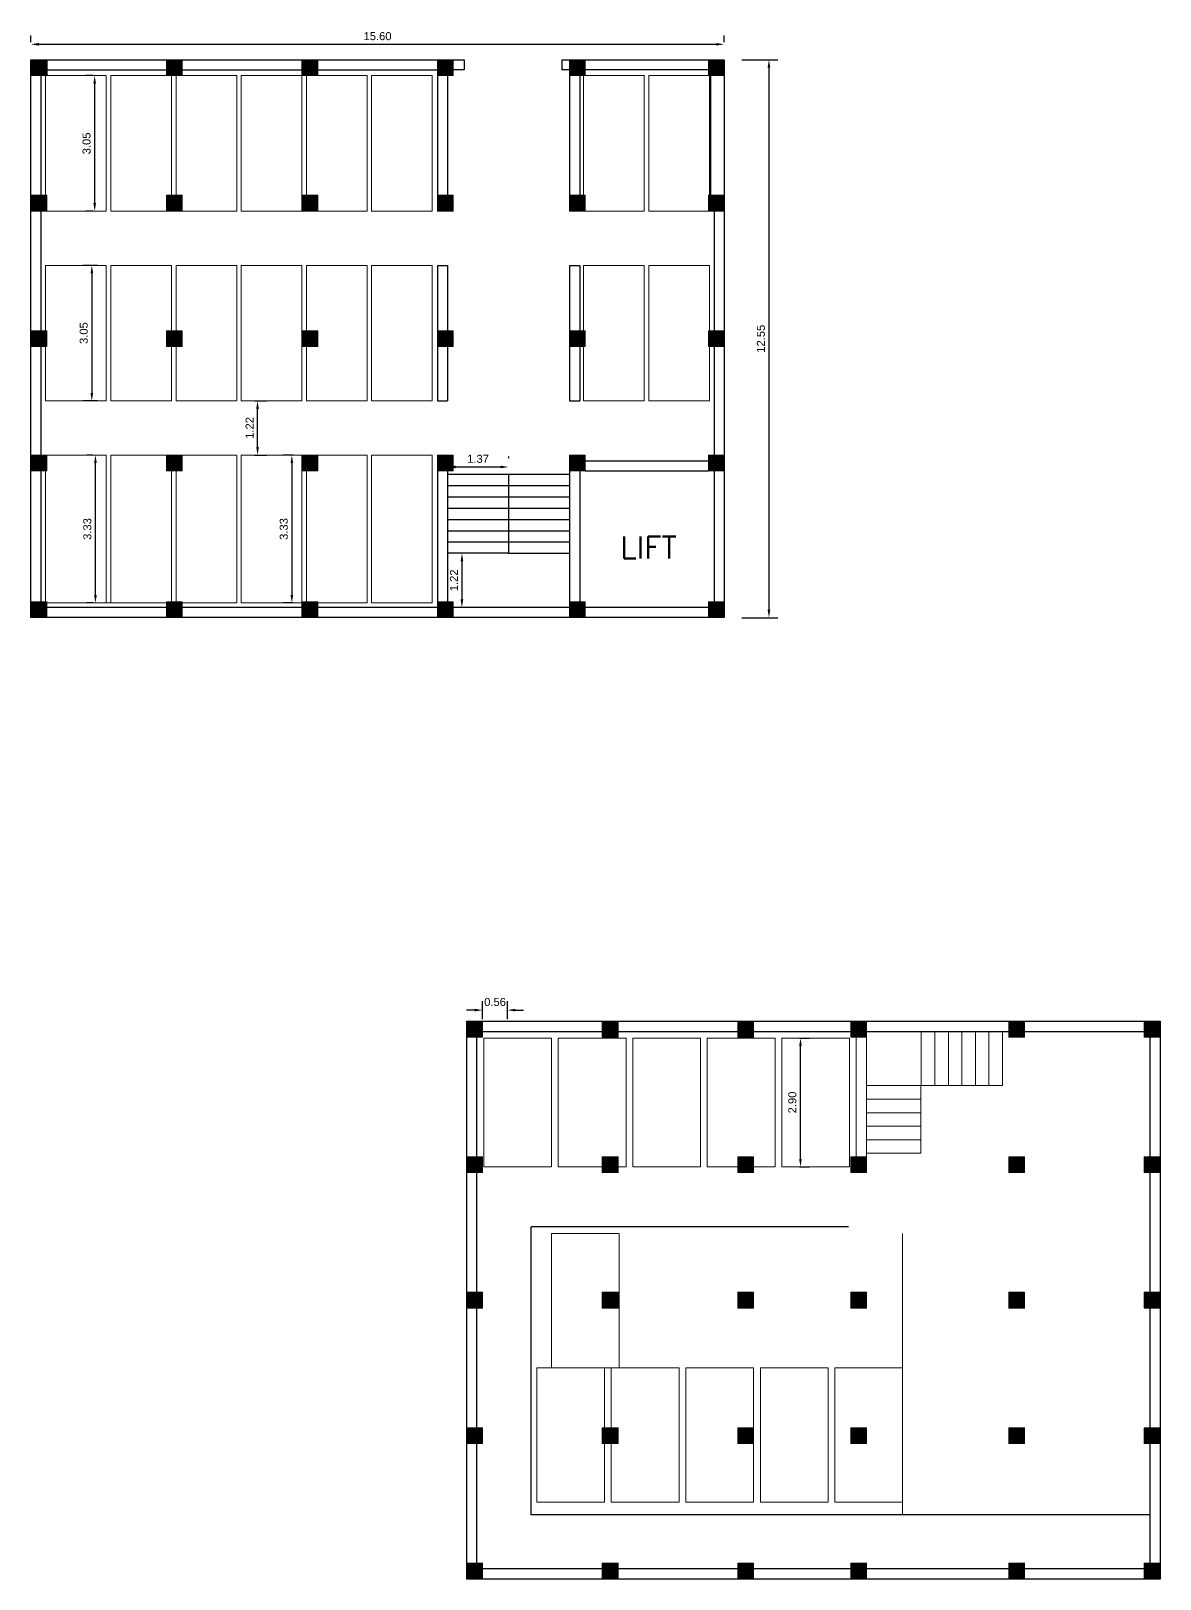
# Model space of a CAD drawing. Header units: metres. Extents: x 642627 to 642864, y 3061318 to 3061472.
# Drawn here: x 642729.77 to 642755.17, y 3061417.18 to 3061452.01 of the extents above; entities that cross this region are included whole.
import ezdxf

# ---------------------------------------------------------------- set-up
doc = ezdxf.new("R2010")
doc.units = ezdxf.units.M
doc.header["$MEASUREMENT"] = 0
doc.header["$PDMODE"] = 3
doc.header["$PDSIZE"] = 0.4
doc.linetypes.add('ACAD_ISO04W100', pattern=[30, 24, -3, 0, -3])
doc.layers.add('c_line', color=64, linetype='ACAD_ISO04W100', lineweight=9)
doc.layers.add('Frame', color=252, linetype='Continuous', lineweight=9)
doc.layers.add('Concrete Part', color=7, linetype='Continuous')
doc.styles.add('romans', font='romans.shx')
doc.styles.get("Standard").update_dxf_attribs({"font": 'arial.ttf'})
doc.dimstyles.get("Standard").update_dxf_attribs({"dimtxt": 0.18, "dimasz": 0.18, "dimexe": 0.18, "dimexo": 0.0625, "dimgap": 0.09, "dimtad": 1, "dimzin": 0, "dimdsep": 46, "dimtxsty": 'Standard', "dimcen": 0.09, "dimadec": 0, "dimazin": 0, "dimtfac": 1, "dimtix": 1, "dimtofl": 0, "dimtmove": 0, "dimatfit": 3, "dimfxl": 1, "dimtolj": 1, "dimtzin": 0, "dimarcsym": 0})

# ---------------------------------------------------------------- blocks, each defined once
blk = doc.blocks.new('*D10')
at = {"layer": 'c_line', "color": 0, "lineweight": -2, "transparency": 16777216}
for p, q in [((642734.796, 3061443.686), (642735.063, 3061443.686)), ((642734.863, 3061442.647), (642734.863, 3061443.506)), ((642734.796, 3061442.467), (642735.063, 3061442.467))]:
    blk.add_line(p, q, dxfattribs=at)
at = {"layer": 'c_line', "color": 0, "transparency": 16777216}
for points in [[(642734.833, 3061443.506), (642734.893, 3061443.506), (642734.863, 3061443.686)], [(642734.833, 3061442.647), (642734.893, 3061442.647), (642734.863, 3061442.467)]]:
    blk.add_solid(points, dxfattribs=at)
at = {"layer": 'Defpoints', "color": 0, "transparency": 16777216}
for p in [(642734.496, 3061443.686), (642734.863, 3061443.686), (642734.496, 3061442.467)]:
    blk.add_point(p, dxfattribs=at)
at = {"layer": 'c_line', "color": 0, "transparency": 16777216, "insert": (642734.683, 3061443.077), "char_height": 0.18, "attachment_point": 5, "rotation": 90}
blk.add_mtext('\\A1;1.22', dxfattribs=at)
blk = doc.blocks.new('*D11')
at = {"layer": 'c_line', "color": 0, "lineweight": -2, "transparency": 16777216}
for p, q in [((642735.663, 3061442.467), (642735.435, 3061442.467)), ((642735.635, 3061442.287), (642735.635, 3061439.32)), ((642735.663, 3061439.14), (642735.435, 3061439.14))]:
    blk.add_line(p, q, dxfattribs=at)
at = {"layer": 'c_line', "color": 0, "transparency": 16777216}
for points in [[(642735.605, 3061442.287), (642735.665, 3061442.287), (642735.635, 3061442.467)], [(642735.605, 3061439.32), (642735.665, 3061439.32), (642735.635, 3061439.14)]]:
    blk.add_solid(points, dxfattribs=at)
at = {"layer": 'Defpoints', "color": 0, "transparency": 16777216}
for p in [(642735.963, 3061442.467), (642735.635, 3061439.14), (642735.963, 3061439.14)]:
    blk.add_point(p, dxfattribs=at)
at = {"layer": 'c_line', "color": 0, "transparency": 16777216, "insert": (642735.453, 3061440.803), "char_height": 0.18, "attachment_point": 5, "rotation": 90}
blk.add_mtext('\\A1;3.33', dxfattribs=at)
blk = doc.blocks.new('*D19')
at = {"layer": 'c_line', "color": 0, "lineweight": -2, "transparency": 16777216}
for p, q in [((642731.161, 3061451.001), (642730.999, 3061451.001)), ((642731.199, 3061448.133), (642731.199, 3061450.821)), ((642731.161, 3061447.953), (642730.999, 3061447.953))]:
    blk.add_line(p, q, dxfattribs=at)
at = {"layer": 'c_line', "color": 0, "transparency": 16777216}
for points in [[(642731.169, 3061450.821), (642731.229, 3061450.821), (642731.199, 3061451.001)], [(642731.169, 3061448.133), (642731.229, 3061448.133), (642731.199, 3061447.953)]]:
    blk.add_solid(points, dxfattribs=at)
at = {"layer": 'Defpoints', "color": 0, "transparency": 16777216}
for p in [(642731.199, 3061451.001), (642731.461, 3061451.001), (642731.461, 3061447.953)]:
    blk.add_point(p, dxfattribs=at)
at = {"layer": 'c_line', "color": 0, "transparency": 16777216, "insert": (642731.017, 3061449.477), "char_height": 0.18, "attachment_point": 5, "rotation": 90}
blk.add_mtext('\\A1;3.05', dxfattribs=at)
blk = doc.blocks.new('*D20')
at = {"layer": 'c_line', "color": 0, "lineweight": -2, "transparency": 16777216}
for p, q in [((642731.262, 3061446.734), (642730.935, 3061446.734)), ((642731.135, 3061446.554), (642731.135, 3061443.866)), ((642731.262, 3061443.686), (642730.935, 3061443.686))]:
    blk.add_line(p, q, dxfattribs=at)
at = {"layer": 'c_line', "color": 0, "transparency": 16777216}
for points in [[(642731.105, 3061446.554), (642731.165, 3061446.554), (642731.135, 3061446.734)], [(642731.105, 3061443.866), (642731.165, 3061443.866), (642731.135, 3061443.686)]]:
    blk.add_solid(points, dxfattribs=at)
at = {"layer": 'Defpoints', "color": 0, "transparency": 16777216}
for p in [(642731.562, 3061446.734), (642731.135, 3061443.686), (642731.562, 3061443.686)]:
    blk.add_point(p, dxfattribs=at)
at = {"layer": 'c_line', "color": 0, "transparency": 16777216, "insert": (642730.953, 3061445.21), "char_height": 0.18, "attachment_point": 5, "rotation": 90}
blk.add_mtext('\\A1;3.05', dxfattribs=at)
blk = doc.blocks.new('*D21')
at = {"layer": 'c_line', "color": 0, "lineweight": -2, "transparency": 16777216}
for p, q in [((642731.161, 3061442.467), (642731.016, 3061442.467)), ((642731.216, 3061439.32), (642731.216, 3061442.287)), ((642731.161, 3061439.14), (642731.016, 3061439.14))]:
    blk.add_line(p, q, dxfattribs=at)
at = {"layer": 'c_line', "color": 0, "transparency": 16777216}
for points in [[(642731.186, 3061442.287), (642731.246, 3061442.287), (642731.216, 3061442.467)], [(642731.186, 3061439.32), (642731.246, 3061439.32), (642731.216, 3061439.14)]]:
    blk.add_solid(points, dxfattribs=at)
at = {"layer": 'Defpoints', "color": 0, "transparency": 16777216}
for p in [(642731.216, 3061442.467), (642731.461, 3061442.467), (642731.461, 3061439.14)]:
    blk.add_point(p, dxfattribs=at)
at = {"layer": 'c_line', "color": 0, "transparency": 16777216, "insert": (642731.034, 3061440.803), "char_height": 0.18, "attachment_point": 5, "rotation": 90}
blk.add_mtext('\\A1;3.33', dxfattribs=at)
blk = doc.blocks.new('*D57')
at = {"layer": 'c_line', "color": 0, "lineweight": -2, "transparency": 16777216}
for p, q in [((642739.138, 3061442.435), (642739.138, 3061442.399)), ((642739.318, 3061442.199), (642740.33, 3061442.199)), ((642740.51, 3061442.435), (642740.51, 3061442.399))]:
    blk.add_line(p, q, dxfattribs=at)
at = {"layer": 'c_line', "color": 0, "transparency": 16777216}
for points in [[(642739.318, 3061442.229), (642739.318, 3061442.169), (642739.138, 3061442.199)], [(642740.33, 3061442.229), (642740.33, 3061442.169), (642740.51, 3061442.199)]]:
    blk.add_solid(points, dxfattribs=at)
at = {"layer": 'Defpoints', "color": 0, "transparency": 16777216}
for p in [(642740.51, 3061442.199), (642739.138, 3061442.035), (642740.51, 3061442.035)]:
    blk.add_point(p, dxfattribs=at)
at = {"layer": 'c_line', "color": 0, "transparency": 16777216, "insert": (642739.824, 3061442.381), "char_height": 0.18, "attachment_point": 5}
blk.add_mtext('\\A1;1.37', dxfattribs=at)
blk = doc.blocks.new('*D58')
at = {"layer": 'c_line', "color": 0, "lineweight": -2, "transparency": 16777216}
for p, q in [((642740.11, 3061440.257), (642739.261, 3061440.257)), ((642739.461, 3061440.077), (642739.461, 3061439.218)), ((642740.11, 3061439.038), (642739.261, 3061439.038))]:
    blk.add_line(p, q, dxfattribs=at)
at = {"layer": 'c_line', "color": 0, "transparency": 16777216}
for points in [[(642739.431, 3061440.077), (642739.491, 3061440.077), (642739.461, 3061440.257)], [(642739.431, 3061439.218), (642739.491, 3061439.218), (642739.461, 3061439.038)]]:
    blk.add_solid(points, dxfattribs=at)
at = {"layer": 'Defpoints', "color": 0, "transparency": 16777216}
for p in [(642740.51, 3061440.257), (642739.461, 3061439.038), (642740.51, 3061439.038)]:
    blk.add_point(p, dxfattribs=at)
at = {"layer": 'c_line', "color": 0, "transparency": 16777216, "insert": (642739.281, 3061439.648), "char_height": 0.18, "attachment_point": 5, "rotation": 90}
blk.add_mtext('\\A1;1.22', dxfattribs=at)
blk = doc.blocks.new('*D106')
at = {"layer": 'c_line', "color": 0, "lineweight": -2, "transparency": 16777216}
for p, q in [((642739.747, 3061429.982), (642739.567, 3061429.982)), ((642739.927, 3061429.777), (642739.927, 3061430.182)), ((642740.485, 3061429.777), (642740.485, 3061430.182)), ((642740.665, 3061429.982), (642740.845, 3061429.982))]:
    blk.add_line(p, q, dxfattribs=at)
at = {"layer": 'c_line', "color": 0, "transparency": 16777216}
for points in [[(642739.747, 3061430.012), (642739.747, 3061429.952), (642739.927, 3061429.982)], [(642740.665, 3061430.012), (642740.665, 3061429.952), (642740.485, 3061429.982)]]:
    blk.add_solid(points, dxfattribs=at)
at = {"layer": 'Defpoints', "color": 0, "transparency": 16777216}
for p in [(642739.927, 3061429.982), (642739.927, 3061429.377, 788.92), (642740.485, 3061429.377, 788.92)]:
    blk.add_point(p, dxfattribs=at)
at = {"layer": 'c_line', "color": 0, "transparency": 16777216, "insert": (642740.206, 3061430.164), "char_height": 0.18, "attachment_point": 5}
blk.add_mtext('\\A1;0.56', dxfattribs=at)
blk = doc.blocks.new('*D107')
at = {"layer": 'c_line', "color": 0, "lineweight": -2, "transparency": 16777216}
for p, q in [((642747.058, 3061429.351), (642747.277, 3061429.351)), ((642747.077, 3061426.636), (642747.077, 3061429.171)), ((642747.058, 3061426.456), (642747.277, 3061426.456))]:
    blk.add_line(p, q, dxfattribs=at)
at = {"layer": 'c_line', "color": 0, "transparency": 16777216}
for points in [[(642747.047, 3061429.171), (642747.107, 3061429.171), (642747.077, 3061429.351)], [(642747.047, 3061426.636), (642747.107, 3061426.636), (642747.077, 3061426.456)]]:
    blk.add_solid(points, dxfattribs=at)
at = {"layer": 'Defpoints', "color": 0, "transparency": 16777216}
for p in [(642746.658, 3061429.351, 788.92), (642747.077, 3061429.351), (642746.658, 3061426.456, 788.92)]:
    blk.add_point(p, dxfattribs=at)
at = {"layer": 'c_line', "color": 0, "transparency": 16777216, "insert": (642746.895, 3061427.904), "char_height": 0.18, "attachment_point": 5, "rotation": 90}
blk.add_mtext('\\A1;2.90', dxfattribs=at)
blk = doc.blocks.new('*D113')
at = {"layer": 'c_line', "color": 0, "lineweight": -2, "transparency": 16777216}
for p, q in [((642729.765, 3061451.757), (642729.765, 3061451.906)), ((642745.361, 3061451.757), (642745.361, 3061451.906)), ((642729.945, 3061451.706), (642745.181, 3061451.706))]:
    blk.add_line(p, q, dxfattribs=at)
at = {"layer": 'c_line', "color": 0, "transparency": 16777216}
for points in [[(642729.945, 3061451.736), (642729.945, 3061451.676), (642729.765, 3061451.706)], [(642745.181, 3061451.736), (642745.181, 3061451.676), (642745.361, 3061451.706)]]:
    blk.add_solid(points, dxfattribs=at)
at = {"layer": 'Defpoints', "color": 0, "transparency": 16777216}
for p in [(642745.361, 3061451.706), (642729.765, 3061451.357), (642745.361, 3061451.357)]:
    blk.add_point(p, dxfattribs=at)
at = {"layer": 'c_line', "color": 0, "transparency": 16777216, "insert": (642737.563, 3061451.888), "char_height": 0.18, "attachment_point": 5}
blk.add_mtext('\\A1;15.60', dxfattribs=at)
blk = doc.blocks.new('*D114')
at = {"layer": 'c_line', "color": 0, "lineweight": -2, "transparency": 16777216}
for p, q in [((642745.761, 3061451.357), (642746.568, 3061451.357)), ((642746.368, 3061451.177), (642746.368, 3061438.989)), ((642745.761, 3061438.809), (642746.568, 3061438.809))]:
    blk.add_line(p, q, dxfattribs=at)
at = {"layer": 'c_line', "color": 0, "transparency": 16777216}
for points in [[(642746.338, 3061451.177), (642746.398, 3061451.177), (642746.368, 3061451.357)], [(642746.338, 3061438.989), (642746.398, 3061438.989), (642746.368, 3061438.809)]]:
    blk.add_solid(points, dxfattribs=at)
at = {"layer": 'Defpoints', "color": 0, "transparency": 16777216}
for p in [(642745.361, 3061451.357), (642745.361, 3061438.809), (642746.368, 3061438.809)]:
    blk.add_point(p, dxfattribs=at)
at = {"layer": 'c_line', "color": 0, "transparency": 16777216, "insert": (642746.187, 3061445.083), "char_height": 0.18, "attachment_point": 5, "rotation": 90}
blk.add_mtext('\\A1;12.55', dxfattribs=at)

msp = doc.modelspace()

# ---------------------------------------------------------------- hatches: boundary and pattern name
at = {"layer": 'c_line', "true_color": 0x9898cc}
h = msp.add_hatch(color=253, dxfattribs=at)
h.dxf.hatch_style = 1
h.paths.add_polyline_path([(642729.7654, 3061451.357), (642730.121, 3061451.357), (642730.121, 3061451.0014), (642729.7654, 3061451.0014)])
h = msp.add_hatch(color=253, dxfattribs=at)
h.dxf.hatch_style = 1
h.paths.add_polyline_path([(642732.8134, 3061451.357), (642733.169, 3061451.357), (642733.169, 3061451.0014), (642732.8134, 3061451.0014)])
h = msp.add_hatch(color=253, dxfattribs=at)
h.dxf.hatch_style = 1
h.paths.add_polyline_path([(642735.8614, 3061451.357), (642736.217, 3061451.357), (642736.217, 3061451.0014), (642735.8614, 3061451.0014)])
h = msp.add_hatch(color=253, dxfattribs=at)
h.dxf.hatch_style = 1
h.paths.add_polyline_path([(642738.9094, 3061451.357), (642739.265, 3061451.357), (642739.265, 3061451.0014), (642738.9094, 3061451.0014)])
h = msp.add_hatch(color=253, dxfattribs=at)
h.dxf.hatch_style = 1
h.paths.add_polyline_path([(642741.8812, 3061451.357), (642742.2368, 3061451.357), (642742.2368, 3061451.0014), (642741.8812, 3061451.0014)])
h = msp.add_hatch(color=253, dxfattribs=at)
h.dxf.hatch_style = 1
h.paths.add_polyline_path([(642745.0054, 3061451.357), (642745.361, 3061451.357), (642745.361, 3061451.0014), (642745.0054, 3061451.0014)])
h = msp.add_hatch(color=253, dxfattribs=at)
h.dxf.hatch_style = 1
h.paths.add_polyline_path([(642729.7654, 3061448.309), (642730.121, 3061448.309), (642730.121, 3061447.9534), (642729.7654, 3061447.9534)])
h = msp.add_hatch(color=253, dxfattribs=at)
h.dxf.hatch_style = 1
h.paths.add_polyline_path([(642732.8134, 3061448.309), (642733.169, 3061448.309), (642733.169, 3061447.9534), (642732.8134, 3061447.9534)])
h = msp.add_hatch(color=253, dxfattribs=at)
h.dxf.hatch_style = 1
h.paths.add_polyline_path([(642735.8614, 3061448.309), (642736.217, 3061448.309), (642736.217, 3061447.9534), (642735.8614, 3061447.9534)])
h = msp.add_hatch(color=253, dxfattribs=at)
h.dxf.hatch_style = 1
h.paths.add_polyline_path([(642738.9094, 3061448.309), (642739.265, 3061448.309), (642739.265, 3061447.9534), (642738.9094, 3061447.9534)])
h = msp.add_hatch(color=253, dxfattribs=at)
h.dxf.hatch_style = 1
h.paths.add_polyline_path([(642741.8812, 3061448.309), (642742.2368, 3061448.309), (642742.2368, 3061447.9534), (642741.8812, 3061447.9534)])
h = msp.add_hatch(color=253, dxfattribs=at)
h.dxf.hatch_style = 1
h.paths.add_polyline_path([(642745.0054, 3061448.309), (642745.361, 3061448.309), (642745.361, 3061447.9534), (642745.0054, 3061447.9534)])
h = msp.add_hatch(color=253, dxfattribs=at)
h.dxf.hatch_style = 1
h.paths.add_polyline_path([(642729.7654, 3061445.261), (642730.121, 3061445.261), (642730.121, 3061444.9054), (642729.7654, 3061444.9054)])
h = msp.add_hatch(color=253, dxfattribs=at)
h.dxf.hatch_style = 1
h.paths.add_polyline_path([(642732.8134, 3061445.261), (642733.169, 3061445.261), (642733.169, 3061444.9054), (642732.8134, 3061444.9054)])
h = msp.add_hatch(color=253, dxfattribs=at)
h.dxf.hatch_style = 1
h.paths.add_polyline_path([(642735.8614, 3061445.261), (642736.217, 3061445.261), (642736.217, 3061444.9054), (642735.8614, 3061444.9054)])
h = msp.add_hatch(color=253, dxfattribs=at)
h.dxf.hatch_style = 1
h.paths.add_polyline_path([(642738.9094, 3061445.261), (642739.265, 3061445.261), (642739.265, 3061444.9054), (642738.9094, 3061444.9054)])
h = msp.add_hatch(color=253, dxfattribs=at)
h.dxf.hatch_style = 1
h.paths.add_polyline_path([(642741.8812, 3061445.261), (642742.2368, 3061445.261), (642742.2368, 3061444.9054), (642741.8812, 3061444.9054)])
h = msp.add_hatch(color=253, dxfattribs=at)
h.dxf.hatch_style = 1
h.paths.add_polyline_path([(642745.0054, 3061445.261), (642745.361, 3061445.261), (642745.361, 3061444.9054), (642745.0054, 3061444.9054)])
h = msp.add_hatch(color=253, dxfattribs=at)
h.dxf.hatch_style = 1
h.paths.add_polyline_path([(642729.7654, 3061442.467), (642730.121, 3061442.467), (642730.121, 3061442.1114), (642729.7654, 3061442.1114)])
h = msp.add_hatch(color=253, dxfattribs=at)
h.dxf.hatch_style = 1
h.paths.add_polyline_path([(642732.8134, 3061442.467), (642733.169, 3061442.467), (642733.169, 3061442.1114), (642732.8134, 3061442.1114)])
h = msp.add_hatch(color=253, dxfattribs=at)
h.dxf.hatch_style = 1
h.paths.add_polyline_path([(642735.8614, 3061442.467), (642736.217, 3061442.467), (642736.217, 3061442.1114), (642735.8614, 3061442.1114)])
h = msp.add_hatch(color=253, dxfattribs=at)
h.dxf.hatch_style = 1
h.paths.add_polyline_path([(642738.9094, 3061442.467), (642739.265, 3061442.467), (642739.265, 3061442.1114), (642738.9094, 3061442.1114)])
h = msp.add_hatch(color=253, dxfattribs=at)
h.dxf.hatch_style = 1
h.paths.add_polyline_path([(642741.8812, 3061442.467), (642742.2368, 3061442.467), (642742.2368, 3061442.1114), (642741.8812, 3061442.1114)])
h = msp.add_hatch(color=253, dxfattribs=at)
h.dxf.hatch_style = 1
h.paths.add_polyline_path([(642745.0054, 3061442.467), (642745.361, 3061442.467), (642745.361, 3061442.1114), (642745.0054, 3061442.1114)])
h = msp.add_hatch(color=253, dxfattribs=at)
h.dxf.hatch_style = 1
h.paths.add_polyline_path([(642729.7654, 3061439.165), (642730.121, 3061439.165), (642730.121, 3061438.8094), (642729.7654, 3061438.8094)])
h = msp.add_hatch(color=253, dxfattribs=at)
h.dxf.hatch_style = 1
h.paths.add_polyline_path([(642732.8134, 3061439.165), (642733.169, 3061439.165), (642733.169, 3061438.8094), (642732.8134, 3061438.8094)])
h = msp.add_hatch(color=253, dxfattribs=at)
h.dxf.hatch_style = 1
h.paths.add_polyline_path([(642735.8614, 3061439.165), (642736.217, 3061439.165), (642736.217, 3061438.8094), (642735.8614, 3061438.8094)])
h = msp.add_hatch(color=253, dxfattribs=at)
h.dxf.hatch_style = 1
h.paths.add_polyline_path([(642738.9094, 3061439.165), (642739.265, 3061439.165), (642739.265, 3061438.8094), (642738.9094, 3061438.8094)])
h = msp.add_hatch(color=253, dxfattribs=at)
h.dxf.hatch_style = 1
h.paths.add_polyline_path([(642741.8812, 3061439.165), (642742.2368, 3061439.165), (642742.2368, 3061438.8094), (642741.8812, 3061438.8094)])
h = msp.add_hatch(color=253, dxfattribs=at)
h.dxf.hatch_style = 1
h.paths.add_polyline_path([(642745.0054, 3061439.165), (642745.361, 3061439.165), (642745.361, 3061438.8094), (642745.0054, 3061438.8094)])
h = msp.add_hatch(color=253, dxfattribs=at)
h.dxf.hatch_style = 1
h.paths.add_polyline_path([(642739.5709, 3061429.7324), (642739.9265, 3061429.7324), (642739.9265, 3061429.3768), (642739.5709, 3061429.3768)])
h = msp.add_hatch(color=253, dxfattribs=at)
h.dxf.hatch_style = 1
h.paths.add_polyline_path([(642742.6189, 3061429.7324), (642742.9745, 3061429.7324), (642742.9745, 3061429.3768), (642742.6189, 3061429.3768)])
h = msp.add_hatch(color=253, dxfattribs=at)
h.dxf.hatch_style = 1
h.paths.add_polyline_path([(642745.6669, 3061429.7324), (642746.0225, 3061429.7324), (642746.0225, 3061429.3768), (642745.6669, 3061429.3768)])
h = msp.add_hatch(color=253, dxfattribs=at)
h.dxf.hatch_style = 1
h.paths.add_polyline_path([(642748.2069, 3061429.7324), (642748.5625, 3061429.7324), (642748.5625, 3061429.3768), (642748.2069, 3061429.3768)])
h = msp.add_hatch(color=253, dxfattribs=at)
h.dxf.hatch_style = 1
h.paths.add_polyline_path([(642751.7629, 3061429.7324), (642752.1185, 3061429.7324), (642752.1185, 3061429.3768), (642751.7629, 3061429.3768)])
h = msp.add_hatch(color=253, dxfattribs=at)
h.dxf.hatch_style = 1
h.paths.add_polyline_path([(642754.8109, 3061429.7324), (642755.1665, 3061429.7324), (642755.1665, 3061429.3768), (642754.8109, 3061429.3768)])
h = msp.add_hatch(color=253, dxfattribs=at)
h.dxf.hatch_style = 1
h.paths.add_polyline_path([(642739.5709, 3061426.6844), (642739.9265, 3061426.6844), (642739.9265, 3061426.3288), (642739.5709, 3061426.3288)])
h = msp.add_hatch(color=253, dxfattribs=at)
h.dxf.hatch_style = 1
h.paths.add_polyline_path([(642742.6189, 3061426.6844), (642742.9745, 3061426.6844), (642742.9745, 3061426.3288), (642742.6189, 3061426.3288)])
h = msp.add_hatch(color=253, dxfattribs=at)
h.dxf.hatch_style = 1
h.paths.add_polyline_path([(642745.6669, 3061426.6844), (642746.0225, 3061426.6844), (642746.0225, 3061426.3288), (642745.6669, 3061426.3288)])
h = msp.add_hatch(color=253, dxfattribs=at)
h.dxf.hatch_style = 1
h.paths.add_polyline_path([(642748.2069, 3061426.6844), (642748.5625, 3061426.6844), (642748.5625, 3061426.3288), (642748.2069, 3061426.3288)])
h = msp.add_hatch(color=253, dxfattribs=at)
h.dxf.hatch_style = 1
h.paths.add_polyline_path([(642751.7629, 3061426.6844), (642752.1185, 3061426.6844), (642752.1185, 3061426.3288), (642751.7629, 3061426.3288)])
h = msp.add_hatch(color=253, dxfattribs=at)
h.dxf.hatch_style = 1
h.paths.add_polyline_path([(642754.8109, 3061426.6844), (642755.1665, 3061426.6844), (642755.1665, 3061426.3288), (642754.8109, 3061426.3288)])
h = msp.add_hatch(color=253, dxfattribs=at)
h.dxf.hatch_style = 1
h.paths.add_polyline_path([(642739.5709, 3061423.6364), (642739.9265, 3061423.6364), (642739.9265, 3061423.2808), (642739.5709, 3061423.2808)])
h = msp.add_hatch(color=253, dxfattribs=at)
h.dxf.hatch_style = 1
h.paths.add_polyline_path([(642742.6189, 3061423.6364), (642742.9745, 3061423.6364), (642742.9745, 3061423.2808), (642742.6189, 3061423.2808)])
h = msp.add_hatch(color=253, dxfattribs=at)
h.dxf.hatch_style = 1
h.paths.add_polyline_path([(642745.6669, 3061423.6364), (642746.0225, 3061423.6364), (642746.0225, 3061423.2808), (642745.6669, 3061423.2808)])
h = msp.add_hatch(color=253, dxfattribs=at)
h.dxf.hatch_style = 1
h.paths.add_polyline_path([(642748.2069, 3061423.6364), (642748.5625, 3061423.6364), (642748.5625, 3061423.2808), (642748.2069, 3061423.2808)])
h = msp.add_hatch(color=253, dxfattribs=at)
h.dxf.hatch_style = 1
h.paths.add_polyline_path([(642751.7629, 3061423.6364), (642752.1185, 3061423.6364), (642752.1185, 3061423.2808), (642751.7629, 3061423.2808)])
h = msp.add_hatch(color=253, dxfattribs=at)
h.dxf.hatch_style = 1
h.paths.add_polyline_path([(642754.8109, 3061423.6364), (642755.1665, 3061423.6364), (642755.1665, 3061423.2808), (642754.8109, 3061423.2808)])
h = msp.add_hatch(color=253, dxfattribs=at)
h.dxf.hatch_style = 1
h.paths.add_polyline_path([(642739.5709, 3061420.5884), (642739.9265, 3061420.5884), (642739.9265, 3061420.2328), (642739.5709, 3061420.2328)])
h = msp.add_hatch(color=253, dxfattribs=at)
h.dxf.hatch_style = 1
h.paths.add_polyline_path([(642742.6189, 3061420.5884), (642742.9745, 3061420.5884), (642742.9745, 3061420.2328), (642742.6189, 3061420.2328)])
h = msp.add_hatch(color=253, dxfattribs=at)
h.dxf.hatch_style = 1
h.paths.add_polyline_path([(642745.6669, 3061420.5884), (642746.0225, 3061420.5884), (642746.0225, 3061420.2328), (642745.6669, 3061420.2328)])
h = msp.add_hatch(color=253, dxfattribs=at)
h.dxf.hatch_style = 1
h.paths.add_polyline_path([(642748.2069, 3061420.5884), (642748.5625, 3061420.5884), (642748.5625, 3061420.2328), (642748.2069, 3061420.2328)])
h = msp.add_hatch(color=253, dxfattribs=at)
h.dxf.hatch_style = 1
h.paths.add_polyline_path([(642751.7629, 3061420.5884), (642752.1185, 3061420.5884), (642752.1185, 3061420.2328), (642751.7629, 3061420.2328)])
h = msp.add_hatch(color=253, dxfattribs=at)
h.dxf.hatch_style = 1
h.paths.add_polyline_path([(642754.8109, 3061420.5884), (642755.1665, 3061420.5884), (642755.1665, 3061420.2328), (642754.8109, 3061420.2328)])
h = msp.add_hatch(color=253, dxfattribs=at)
h.dxf.hatch_style = 1
h.paths.add_polyline_path([(642739.5709, 3061417.5404), (642739.9265, 3061417.5404), (642739.9265, 3061417.1848), (642739.5709, 3061417.1848)])
h = msp.add_hatch(color=253, dxfattribs=at)
h.dxf.hatch_style = 1
h.paths.add_polyline_path([(642742.6189, 3061417.5404), (642742.9745, 3061417.5404), (642742.9745, 3061417.1848), (642742.6189, 3061417.1848)])
h = msp.add_hatch(color=253, dxfattribs=at)
h.dxf.hatch_style = 1
h.paths.add_polyline_path([(642745.6669, 3061417.5404), (642746.0225, 3061417.5404), (642746.0225, 3061417.1848), (642745.6669, 3061417.1848)])
h = msp.add_hatch(color=253, dxfattribs=at)
h.dxf.hatch_style = 1
h.paths.add_polyline_path([(642748.2069, 3061417.5404), (642748.5625, 3061417.5404), (642748.5625, 3061417.1848), (642748.2069, 3061417.1848)])
h = msp.add_hatch(color=253, dxfattribs=at)
h.dxf.hatch_style = 1
h.paths.add_polyline_path([(642751.7629, 3061417.5404), (642752.1185, 3061417.5404), (642752.1185, 3061417.1848), (642751.7629, 3061417.1848)])
h = msp.add_hatch(color=253, dxfattribs=at)
h.dxf.hatch_style = 1
h.paths.add_polyline_path([(642754.8109, 3061417.5404), (642755.1665, 3061417.5404), (642755.1665, 3061417.1848), (642754.8109, 3061417.1848)])

# ---------------------------------------------------------------- linework, layer by layer
at = {"layer": 'c_line'}
for p, q in [((642748.3339, 3061429.3768, 788.9197), (642748.3339, 3061426.6844, 788.9197)), ((642748.5625, 3061429.3768, 788.9197), (642748.5625, 3061426.6844, 788.9197)), ((642749.7944, 3061429.5038, 788.9197), (642749.7944, 3061428.2846, 788.9197)), ((642750.0992, 3061429.5038, 788.9197), (642750.0992, 3061428.2846, 788.9197)), ((642750.404, 3061429.5038, 788.9197), (642750.404, 3061428.2846, 788.9197)), ((642750.7088, 3061429.5038, 788.9197), (642750.7088, 3061428.2846, 788.9197)), ((642751.0136, 3061429.5038, 788.9197), (642751.0136, 3061428.2846, 788.9197)), ((642751.3184, 3061429.5038, 788.9197), (642751.3184, 3061428.2846, 788.9197)), ((642751.6232, 3061429.5038, 788.9197), (642751.6232, 3061428.2846, 788.9197)), ((642749.7817, 3061428.2846, 788.9197), (642748.5625, 3061428.2846, 788.9197)), ((642751.6232, 3061428.2846, 788.9197), (642749.7817, 3061428.2846, 788.9197)), ((642749.7817, 3061426.7606, 788.9197), (642749.7817, 3061428.2846, 788.9197)), ((642749.7817, 3061427.9798, 788.9197), (642748.5625, 3061427.9798, 788.9197)), ((642749.7817, 3061427.675, 788.9197), (642748.5625, 3061427.675, 788.9197)), ((642749.7817, 3061427.3702, 788.9197), (642748.5625, 3061427.3702, 788.9197)), ((642749.7817, 3061427.0654, 788.9197), (642748.5625, 3061427.0654, 788.9197)), ((642739.9265, 3061426.6844, 788.9197), (642739.9265, 3061426.3288, 788.9197)), ((642749.7817, 3061426.7606, 788.9197), (642748.5625, 3061426.7606, 788.9197)), ((642749.3753, 3061424.9572, 788.9197), (642749.3753, 3061418.6326, 788.9197)), ((642748.5625, 3061418.912, 788.9197), (642748.844, 3061418.912, 788.9197))]:
    msp.add_line(p, q, dxfattribs=at)
for points in [[(642732.8134, 3061451.357), (642733.169, 3061451.357), (642733.169, 3061451.0014), (642732.8134, 3061451.0014)], [(642735.8614, 3061451.357), (642736.217, 3061451.357), (642736.217, 3061451.0014), (642735.8614, 3061451.0014)], [(642738.9094, 3061451.357), (642739.265, 3061451.357), (642739.265, 3061451.0014), (642738.9094, 3061451.0014)], [(642741.8812, 3061451.357), (642742.2368, 3061451.357), (642742.2368, 3061451.0014), (642741.8812, 3061451.0014)], [(642745.0054, 3061451.357), (642745.361, 3061451.357), (642745.361, 3061451.0014), (642745.0054, 3061451.0014)], [(642729.7654, 3061448.309), (642730.121, 3061448.309), (642730.121, 3061447.9534), (642729.7654, 3061447.9534)], [(642732.8134, 3061448.309), (642733.169, 3061448.309), (642733.169, 3061447.9534), (642732.8134, 3061447.9534)], [(642735.8614, 3061448.309), (642736.217, 3061448.309), (642736.217, 3061447.9534), (642735.8614, 3061447.9534)], [(642738.9094, 3061448.309), (642739.265, 3061448.309), (642739.265, 3061447.9534), (642738.9094, 3061447.9534)], [(642741.8812, 3061448.309), (642742.2368, 3061448.309), (642742.2368, 3061447.9534), (642741.8812, 3061447.9534)], [(642745.0054, 3061448.309), (642745.361, 3061448.309), (642745.361, 3061447.9534), (642745.0054, 3061447.9534)], [(642729.7654, 3061445.261), (642730.121, 3061445.261), (642730.121, 3061444.9054), (642729.7654, 3061444.9054)], [(642732.8134, 3061445.261), (642733.169, 3061445.261), (642733.169, 3061444.9054), (642732.8134, 3061444.9054)], [(642735.8614, 3061445.261), (642736.217, 3061445.261), (642736.217, 3061444.9054), (642735.8614, 3061444.9054)], [(642738.9094, 3061445.261), (642739.265, 3061445.261), (642739.265, 3061444.9054), (642738.9094, 3061444.9054)], [(642741.8812, 3061445.261), (642742.2368, 3061445.261), (642742.2368, 3061444.9054), (642741.8812, 3061444.9054)], [(642745.0054, 3061445.261), (642745.361, 3061445.261), (642745.361, 3061444.9054), (642745.0054, 3061444.9054)], [(642729.7654, 3061442.467), (642730.121, 3061442.467), (642730.121, 3061442.1114), (642729.7654, 3061442.1114)], [(642732.8134, 3061442.467), (642733.169, 3061442.467), (642733.169, 3061442.1114), (642732.8134, 3061442.1114)], [(642735.8614, 3061442.467), (642736.217, 3061442.467), (642736.217, 3061442.1114), (642735.8614, 3061442.1114)], [(642738.9094, 3061442.467), (642739.265, 3061442.467), (642739.265, 3061442.1114), (642738.9094, 3061442.1114)], [(642741.8812, 3061442.467), (642742.2368, 3061442.467), (642742.2368, 3061442.1114), (642741.8812, 3061442.1114)], [(642745.0054, 3061442.467), (642745.361, 3061442.467), (642745.361, 3061442.1114), (642745.0054, 3061442.1114)], [(642729.7654, 3061439.165), (642730.121, 3061439.165), (642730.121, 3061438.8094), (642729.7654, 3061438.8094)], [(642732.8134, 3061439.165), (642733.169, 3061439.165), (642733.169, 3061438.8094), (642732.8134, 3061438.8094)], [(642735.8614, 3061439.165), (642736.217, 3061439.165), (642736.217, 3061438.8094), (642735.8614, 3061438.8094)], [(642738.9094, 3061439.165), (642739.265, 3061439.165), (642739.265, 3061438.8094), (642738.9094, 3061438.8094)], [(642741.8812, 3061439.165), (642742.2368, 3061439.165), (642742.2368, 3061438.8094), (642741.8812, 3061438.8094)], [(642745.0054, 3061439.165), (642745.361, 3061439.165), (642745.361, 3061438.8094), (642745.0054, 3061438.8094)]]:
    msp.add_lwpolyline(points, close=True, dxfattribs=at)
for points in [[(642729.994, 3061439.165), (642729.994, 3061442.1114)], [(642730.0956, 3061439.165), (642730.0956, 3061442.1114)], [(642732.8134, 3061439.1396), (642730.121, 3061439.1396)]]:
    msp.add_lwpolyline(points, dxfattribs=at)
at = {"layer": 'c_line', "elevation": 788.9197}
for points in [[(642739.5709, 3061429.7324), (642739.9265, 3061429.7324), (642739.9265, 3061429.3768), (642739.5709, 3061429.3768)], [(642742.6189, 3061429.7324), (642742.9745, 3061429.7324), (642742.9745, 3061429.3768), (642742.6189, 3061429.3768)], [(642745.6669, 3061429.7324), (642746.0225, 3061429.7324), (642746.0225, 3061429.3768), (642745.6669, 3061429.3768)], [(642748.2069, 3061429.7324), (642748.5625, 3061429.7324), (642748.5625, 3061429.3768), (642748.2069, 3061429.3768)], [(642751.7629, 3061429.7324), (642752.1185, 3061429.7324), (642752.1185, 3061429.3768), (642751.7629, 3061429.3768)], [(642754.8109, 3061429.7324), (642755.1665, 3061429.7324), (642755.1665, 3061429.3768), (642754.8109, 3061429.3768)], [(642739.9519, 3061429.3514), (642741.4759, 3061429.3514), (642741.4759, 3061426.4558), (642739.9519, 3061426.4558)], [(642741.6283, 3061429.3514), (642743.1523, 3061429.3514), (642743.1523, 3061426.4558), (642741.6283, 3061426.4558)], [(642743.3047, 3061429.3514), (642744.8287, 3061429.3514), (642744.8287, 3061426.4558), (642743.3047, 3061426.4558)], [(642744.9811, 3061429.3514), (642746.5051, 3061429.3514), (642746.5051, 3061426.4558), (642744.9811, 3061426.4558)], [(642746.6575, 3061429.3514), (642748.1815, 3061429.3514), (642748.1815, 3061426.4558), (642746.6575, 3061426.4558)], [(642739.5709, 3061426.6844), (642739.9265, 3061426.6844), (642739.9265, 3061426.3288), (642739.5709, 3061426.3288)], [(642742.6189, 3061426.6844), (642742.9745, 3061426.6844), (642742.9745, 3061426.3288), (642742.6189, 3061426.3288)], [(642745.6669, 3061426.6844), (642746.0225, 3061426.6844), (642746.0225, 3061426.3288), (642745.6669, 3061426.3288)], [(642748.2069, 3061426.6844), (642748.5625, 3061426.6844), (642748.5625, 3061426.3288), (642748.2069, 3061426.3288)], [(642751.7629, 3061426.6844), (642752.1185, 3061426.6844), (642752.1185, 3061426.3288), (642751.7629, 3061426.3288)], [(642754.8109, 3061426.6844), (642755.1665, 3061426.6844), (642755.1665, 3061426.3288), (642754.8109, 3061426.3288)], [(642741.4759, 3061424.9572), (642742.9999, 3061424.9572), (642742.9999, 3061421.9346), (642741.4759, 3061421.9346)], [(642739.5709, 3061423.6364), (642739.9265, 3061423.6364), (642739.9265, 3061423.2808), (642739.5709, 3061423.2808)], [(642742.6189, 3061423.6364), (642742.9745, 3061423.6364), (642742.9745, 3061423.2808), (642742.6189, 3061423.2808)], [(642745.6669, 3061423.6364), (642746.0225, 3061423.6364), (642746.0225, 3061423.2808), (642745.6669, 3061423.2808)], [(642748.2069, 3061423.6364), (642748.5625, 3061423.6364), (642748.5625, 3061423.2808), (642748.2069, 3061423.2808)], [(642751.7629, 3061423.6364), (642752.1185, 3061423.6364), (642752.1185, 3061423.2808), (642751.7629, 3061423.2808)], [(642754.8109, 3061423.6364), (642755.1665, 3061423.6364), (642755.1665, 3061423.2808), (642754.8109, 3061423.2808)], [(642741.1457, 3061418.912), (642742.6697, 3061418.912), (642742.6697, 3061421.9346), (642741.1457, 3061421.9346)], [(642742.8221, 3061418.912), (642744.3461, 3061418.912), (642744.3461, 3061421.9346), (642742.8221, 3061421.9346)], [(642744.4985, 3061418.912), (642746.0225, 3061418.912), (642746.0225, 3061421.9346), (642744.4985, 3061421.9346)], [(642746.1749, 3061418.912), (642747.6989, 3061418.912), (642747.6989, 3061421.9346), (642746.1749, 3061421.9346)], [(642747.8513, 3061418.912), (642749.3753, 3061418.912), (642749.3753, 3061421.9346), (642747.8513, 3061421.9346)], [(642739.5709, 3061420.5884), (642739.9265, 3061420.5884), (642739.9265, 3061420.2328), (642739.5709, 3061420.2328)], [(642742.6189, 3061420.5884), (642742.9745, 3061420.5884), (642742.9745, 3061420.2328), (642742.6189, 3061420.2328)], [(642745.6669, 3061420.5884), (642746.0225, 3061420.5884), (642746.0225, 3061420.2328), (642745.6669, 3061420.2328)], [(642748.2069, 3061420.5884), (642748.5625, 3061420.5884), (642748.5625, 3061420.2328), (642748.2069, 3061420.2328)], [(642751.7629, 3061420.5884), (642752.1185, 3061420.5884), (642752.1185, 3061420.2328), (642751.7629, 3061420.2328)], [(642754.8109, 3061420.5884), (642755.1665, 3061420.5884), (642755.1665, 3061420.2328), (642754.8109, 3061420.2328)], [(642739.5709, 3061417.5404), (642739.9265, 3061417.5404), (642739.9265, 3061417.1848), (642739.5709, 3061417.1848)], [(642742.6189, 3061417.5404), (642742.9745, 3061417.5404), (642742.9745, 3061417.1848), (642742.6189, 3061417.1848)], [(642745.6669, 3061417.5404), (642746.0225, 3061417.5404), (642746.0225, 3061417.1848), (642745.6669, 3061417.1848)], [(642748.2069, 3061417.5404), (642748.5625, 3061417.5404), (642748.5625, 3061417.1848), (642748.2069, 3061417.1848)], [(642751.7629, 3061417.5404), (642752.1185, 3061417.5404), (642752.1185, 3061417.1848), (642751.7629, 3061417.1848)], [(642754.8109, 3061417.5404), (642755.1665, 3061417.5404), (642755.1665, 3061417.1848), (642754.8109, 3061417.1848)]]:
    msp.add_lwpolyline(points, close=True, dxfattribs=at)
at = {"layer": 'Concrete Part'}
for p, q in [((642729.7654, 3061438.8094), (642729.7654, 3061451.357)), ((642729.7654, 3061451.357), (642736.217, 3061451.357)), ((642736.217, 3061451.357), (642738.9094, 3061451.357)), ((642738.9094, 3061451.357), (642739.5112, 3061451.357)), ((642739.5112, 3061451.357), (642739.5112, 3061451.1284)), ((642741.7112, 3061451.357), (642741.7112, 3061451.1284)), ((642741.7112, 3061451.357), (642745.361, 3061451.357)), ((642742.313, 3061451.357), (642745.0054, 3061451.357)), ((642745.361, 3061451.357), (642745.361, 3061438.8094)), ((642729.994, 3061448.309), (642729.994, 3061451.0014)), ((642730.121, 3061451.1284), (642732.8134, 3061451.1284)), ((642733.169, 3061451.1284), (642735.8614, 3061451.1284)), ((642736.217, 3061451.1284), (642738.9094, 3061451.1284)), ((642738.9094, 3061451.0014), (642738.9094, 3061447.9534)), ((642739.138, 3061451.0014), (642739.138, 3061448.309)), ((642739.5112, 3061451.1284), (642739.265, 3061451.1284)), ((642741.8812, 3061451.1284), (642741.7112, 3061451.1284)), ((642741.8812, 3061451.0014), (642741.8812, 3061448.309)), ((642742.1098, 3061451.0014), (642742.1098, 3061448.309)), ((642745.0054, 3061451.1284), (642742.2368, 3061451.1284)), ((642745.0562, 3061451.0014), (642745.0562, 3061448.309)), ((642745.361, 3061451.0014), (642745.361, 3061448.563)), ((642729.994, 3061445.261), (642729.994, 3061448.2074)), ((642745.1324, 3061448.2074), (642745.1324, 3061445.261)), ((642738.9094, 3061446.7342), (642739.138, 3061446.7342)), ((642738.9094, 3061446.7342), (642738.9094, 3061443.6862)), ((642739.138, 3061446.7342), (642739.138, 3061445.261)), ((642741.8812, 3061446.7342), (642741.8812, 3061443.6862)), ((642741.8812, 3061446.7342), (642742.1098, 3061446.7342)), ((642742.1098, 3061446.7342), (642742.1098, 3061445.261)), ((642729.994, 3061442.213), (642729.994, 3061445.1594)), ((642739.138, 3061444.9054), (642739.138, 3061443.6862)), ((642742.1098, 3061444.9054), (642742.1098, 3061443.6862)), ((642745.1324, 3061445.1594), (642745.1324, 3061442.213)), ((642738.9094, 3061443.6862), (642739.138, 3061443.6862)), ((642741.8812, 3061443.6862), (642742.1098, 3061443.6862)), ((642729.994, 3061439.165), (642729.994, 3061442.1114)), ((642738.9094, 3061442.1114), (642738.9094, 3061439.165)), ((642739.138, 3061442.1114), (642739.138, 3061439.165)), ((642741.8812, 3061442.1114), (642741.8812, 3061439.165)), ((642742.1098, 3061442.1114), (642742.1098, 3061439.165)), ((642742.2368, 3061442.34), (642745.0054, 3061442.34)), ((642742.2368, 3061442.1114), (642745.0054, 3061442.1114)), ((642745.1324, 3061442.1114), (642745.1324, 3061439.165)), ((642739.138, 3061442.0352), (642740.5096, 3061442.0352)), ((642739.138, 3061441.7812), (642740.5096, 3061441.7812)), ((642740.5096, 3061442.0352), (642740.5096, 3061440.2572)), ((642740.5096, 3061442.0352), (642741.8812, 3061442.0352)), ((642740.5096, 3061441.7812), (642741.8812, 3061441.7812)), ((642739.138, 3061441.5272), (642741.8812, 3061441.5272)), ((642740.5096, 3061441.5272), (642741.8812, 3061441.5272)), ((642739.138, 3061441.2732), (642740.5096, 3061441.2732)), ((642740.5096, 3061441.2732), (642741.8812, 3061441.2732)), ((642739.138, 3061441.0192), (642740.5096, 3061441.0192)), ((642739.138, 3061440.7652), (642740.5096, 3061440.7652)), ((642740.5096, 3061441.0192), (642741.8812, 3061441.0192)), ((642740.5096, 3061440.7652), (642741.8812, 3061440.7652)), ((642739.138, 3061440.5112), (642740.5096, 3061440.5112)), ((642740.5096, 3061440.5112), (642741.8812, 3061440.5112)), ((642740.5096, 3061440.2572), (642739.138, 3061440.2572)), ((642740.5096, 3061440.2572), (642741.8812, 3061440.2572)), ((642732.8134, 3061439.038), (642730.121, 3061439.038)), ((642735.8614, 3061439.038), (642733.169, 3061439.038)), ((642738.9094, 3061439.038), (642736.217, 3061439.038)), ((642741.9574, 3061439.038), (642739.265, 3061439.038)), ((642745.0054, 3061439.038), (642742.2368, 3061439.038)), ((642745.361, 3061438.8094), (642729.7654, 3061438.8094)), ((642739.5709, 3061417.1848, 788.9197), (642739.5709, 3061429.7324, 788.9197)), ((642739.5709, 3061429.7324, 788.9197), (642755.1665, 3061429.7324, 788.9197)), ((642755.1665, 3061429.7324, 788.9197), (642755.1665, 3061417.1848, 788.9197)), ((642739.7995, 3061429.5038, 788.9197), (642754.9379, 3061429.5038, 788.9197)), ((642739.7995, 3061417.4134, 788.9197), (642739.7995, 3061429.5038, 788.9197)), ((642754.9379, 3061429.5038, 788.9197), (642754.9379, 3061417.4134, 788.9197)), ((642748.1561, 3061425.1096, 788.9197), (642741.0187, 3061425.1096, 788.9197)), ((642741.0187, 3061418.6326, 788.9197), (642741.0187, 3061425.1096, 788.9197)), ((642754.9379, 3061418.6326, 788.9197), (642741.0187, 3061418.6326, 788.9197)), ((642754.9379, 3061417.4134, 788.9197), (642739.7995, 3061417.4134, 788.9197)), ((642755.1665, 3061417.1848, 788.9197), (642739.5709, 3061417.1848, 788.9197))]:
    msp.add_line(p, q, dxfattribs=at)
msp.add_lwpolyline([(642729.7654, 3061451.357), (642730.121, 3061451.357), (642730.121, 3061451.0014), (642729.7654, 3061451.0014)], close=True, dxfattribs=at)
at = {"layer": 'Frame'}
for points in [[(642731.4609, 3061451.0014), (642730.0956, 3061451.0014), (642730.0956, 3061447.9534), (642731.4609, 3061447.9534)], [(642732.9277, 3061451.0014), (642731.5625, 3061451.0014), (642731.5625, 3061447.9534), (642732.9277, 3061447.9534)], [(642734.3946, 3061451.0014), (642733.0293, 3061451.0014), (642733.0293, 3061447.9534), (642734.3946, 3061447.9534)], [(642735.8614, 3061451.0014), (642734.4962, 3061451.0014), (642734.4962, 3061447.9534), (642735.8614, 3061447.9534)], [(642737.3283, 3061451.0014), (642735.963, 3061451.0014), (642735.963, 3061447.9534), (642737.3283, 3061447.9534)], [(642738.7951, 3061451.0014), (642737.4299, 3061451.0014), (642737.4299, 3061447.9534), (642738.7951, 3061447.9534)], [(642743.564, 3061451.0014), (642742.1987, 3061451.0014), (642742.1987, 3061447.9534), (642743.564, 3061447.9534)], [(642745.0308, 3061451.0014), (642743.6656, 3061451.0014), (642743.6656, 3061447.9534), (642745.0308, 3061447.9534)], [(642731.4609, 3061446.7342), (642730.0956, 3061446.7342), (642730.0956, 3061443.6862), (642731.4609, 3061443.6862)], [(642732.9277, 3061446.7342), (642731.5625, 3061446.7342), (642731.5625, 3061443.6862), (642732.9277, 3061443.6862)], [(642734.3946, 3061446.7342), (642733.0293, 3061446.7342), (642733.0293, 3061443.6862), (642734.3946, 3061443.6862)], [(642735.8614, 3061446.7342), (642734.4962, 3061446.7342), (642734.4962, 3061443.6862), (642735.8614, 3061443.6862)], [(642737.3283, 3061446.7342), (642735.963, 3061446.7342), (642735.963, 3061443.6862), (642737.3283, 3061443.6862)], [(642738.7951, 3061446.7342), (642737.4299, 3061446.7342), (642737.4299, 3061443.6862), (642738.7951, 3061443.6862)], [(642743.564, 3061446.7342), (642742.1987, 3061446.7342), (642742.1987, 3061443.6862), (642743.564, 3061443.6862)], [(642745.0308, 3061446.7342), (642743.6656, 3061446.7342), (642743.6656, 3061443.6862), (642745.0308, 3061443.6862)], [(642731.4609, 3061442.467), (642730.0956, 3061442.467), (642730.0956, 3061439.1396), (642731.4609, 3061439.1396)], [(642732.9277, 3061442.467), (642731.5625, 3061442.467), (642731.5625, 3061439.1396), (642732.9277, 3061439.1396)], [(642734.3946, 3061442.467), (642733.0293, 3061442.467), (642733.0293, 3061439.1396), (642734.3946, 3061439.1396)], [(642735.8614, 3061442.467), (642734.4962, 3061442.467), (642734.4962, 3061439.1396), (642735.8614, 3061439.1396)], [(642737.3283, 3061442.467), (642735.963, 3061442.467), (642735.963, 3061439.1396), (642737.3283, 3061439.1396)], [(642738.7951, 3061442.467), (642737.4299, 3061442.467), (642737.4299, 3061439.1396), (642738.7951, 3061439.1396)]]:
    msp.add_lwpolyline(points, close=True, dxfattribs=at)

# ---------------------------------------------------------------- texts
at = {"layer": 'c_line', "insert": (642743.0279, 3061440.6382, 788.9197), "char_height": 0.5, "attachment_point": 1, "style": 'romans'}
msp.add_mtext_dynamic_manual_height_columns('LIFT', width=12.940119, gutter_width=5, heights=[0], dxfattribs=at)

# ---------------------------------------------------------------- dimensions: what is measured, and where the dimension line sits
at = {"layer": 'c_line'}
for base, p1, p2, picture, middle in [((642745.361, 3061451.706), (642729.7654, 3061451.357), (642745.361, 3061451.357), '*D113', (642737.5632, 3061451.8879)), ((642740.5096, 3061442.1988), (642739.138, 3061442.0352), (642740.5096, 3061442.0352), '*D57', (642739.8238, 3061442.3808)), ((642739.9265, 3061429.9821), (642740.4853, 3061429.3768, 788.9197), (642739.9265, 3061429.3768, 788.9197), '*D106', (642740.2059, 3061430.164))]:
    dim = msp.add_linear_dim(base=base, p1=p1, p2=p2, dimstyle='Standard', override={"dimexe": 0.2, "dimexo": 0.4, "dimfxl": 25.4}, dxfattribs=at)
    dim.commit()
    dim.dimension.update_dxf_attribs({"geometry": picture, "text_midpoint": middle})
for base, p1, p2, override, picture, middle in [((642746.3684, 3061438.8094), (642745.361, 3061451.357), (642745.361, 3061438.8094), {"dimexe": 0.2, "dimexo": 0.4, "dimfxl": 25.4}, '*D114', (642746.1865, 3061445.0832)), ((642731.1986, 3061451.0014), (642731.4609, 3061447.9534), (642731.4609, 3061451.0014), {"dimexe": 0.2, "dimexo": 0.3, "dimfxl": 25.4}, '*D19', (642731.0166, 3061449.4774)), ((642731.135, 3061443.6862), (642731.5625, 3061446.7342), (642731.5625, 3061443.6862), {"dimexe": 0.2, "dimexo": 0.3, "dimfxl": 25.4}, '*D20', (642730.9531, 3061445.2102)), ((642734.863, 3061443.6862), (642734.4962, 3061442.467), (642734.4962, 3061443.6862), {"dimexe": 0.2, "dimexo": 0.3, "dimfxl": 25.4}, '*D10', (642734.6827, 3061443.0766)), ((642731.2158, 3061442.467), (642731.4609, 3061439.1396), (642731.4609, 3061442.467), {"dimexe": 0.2, "dimexo": 0.3, "dimfxl": 25.4}, '*D21', (642731.0338, 3061440.8033)), ((642735.6345, 3061439.1396), (642735.963, 3061442.467), (642735.963, 3061439.1396), {"dimexe": 0.2, "dimexo": 0.3, "dimfxl": 25.4}, '*D11', (642735.4525, 3061440.8033)), ((642739.4611, 3061439.038), (642740.5096, 3061440.2572), (642740.5096, 3061439.038), {"dimexe": 0.2, "dimexo": 0.4, "dimfxl": 25.4}, '*D58', (642739.2807, 3061439.6476)), ((642747.0769, 3061429.3514), (642746.6575, 3061426.4558, 788.9197), (642746.6575, 3061429.3514, 788.9197), {"dimexe": 0.2, "dimexo": 0.4, "dimfxl": 25.4}, '*D107', (642746.895, 3061427.9036))]:
    dim = msp.add_linear_dim(base=base, p1=p1, p2=p2, angle=90, dimstyle='Standard', override=override, dxfattribs=at)
    dim.commit()
    dim.dimension.update_dxf_attribs({"geometry": picture, "text_midpoint": middle})

doc.saveas('drawing.dxf')
